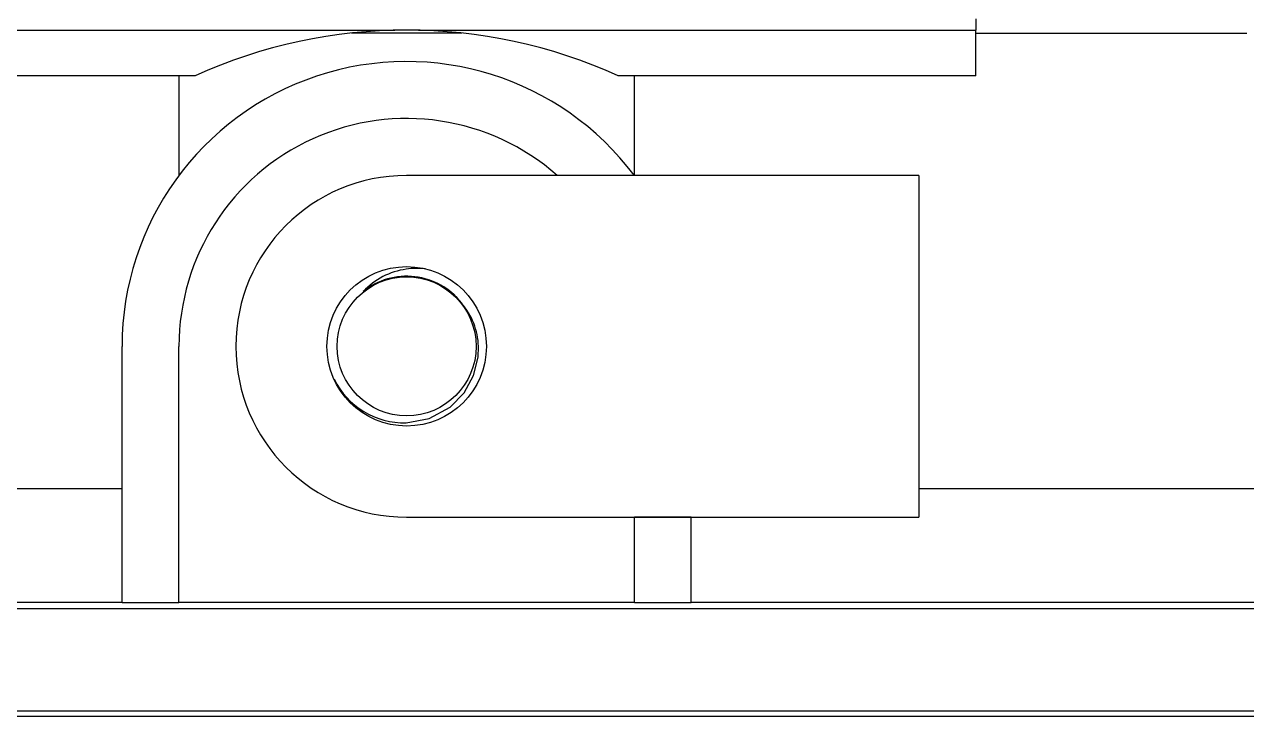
# Model space of a CAD drawing. Header units: millimetres. Extents: x -210 to 210, y -148 to 148.
# Drawn here: x -47.46 to -25.99, y -76.62 to -64.47 of the extents above; entities that cross this region are included whole.
import ezdxf

# ---------------------------------------------------------------- set-up
doc = ezdxf.new("R2010")
doc.units = ezdxf.units.MM
doc.layers.get('0').update_dxf_attribs({"lineweight": 18})

msp = doc.modelspace()

# ---------------------------------------------------------------- linework, layer by layer
at = {"color": 7, "lineweight": 30, "ltscale": 0.005}
msp.add_line((-30.741, -64.375), (-30.741, -64.575), dxfattribs=at)
at = {"color": 7, "lineweight": 30, "ltscale": 0.244785}
for p, q in [((-50.741, -64.575), (-40.95, -64.575)), ((-40.533, -64.575), (-30.741, -64.575))]:
    msp.add_line(p, q, dxfattribs=at)
at = {"color": 7, "lineweight": 30, "ltscale": 0.02}
msp.add_line((-30.741, -65.375), (-30.741, -64.575), dxfattribs=at)
at = {"color": 7, "lineweight": 30, "ltscale": 0.048498}
msp.add_line((-39.772, -64.625), (-41.711, -64.625), dxfattribs=at)
at = {"color": 7, "lineweight": 30, "ltscale": 0.096119}
msp.add_line((-30.741, -64.625), (-26.897, -64.625), dxfattribs=at)
at = {"color": 7, "lineweight": 30, "ltscale": 0.022855}
msp.add_line((-26.897, -64.625), (-25.983, -64.625), dxfattribs=at)
at = {"color": 7, "lineweight": 30, "ltscale": 0.15713}
for p, q in [((-44.456, -65.375), (-50.741, -65.375)), ((-30.741, -65.375), (-37.027, -65.375))]:
    msp.add_line(p, q, dxfattribs=at)
at = {"color": 7, "lineweight": 30, "ltscale": 0.04375}
for p, q in [((-44.741, -65.375), (-44.741, -67.125)), ((-36.741, -67.125), (-36.741, -65.375))]:
    msp.add_line(p, q, dxfattribs=at)
at = {"color": 7, "lineweight": 30, "ltscale": 0.225}
for p, q in [((-31.741, -67.125), (-40.741, -67.125)), ((-40.741, -73.125), (-31.741, -73.125))]:
    msp.add_line(p, q, dxfattribs=at)
at = {"color": 7, "lineweight": 30, "ltscale": 0.033856}
msp.add_line((-36.741, -67.125), (-38.096, -67.125), dxfattribs=at)
at = {"color": 7, "lineweight": 30, "ltscale": 0.15}
msp.add_line((-31.741, -67.125), (-31.741, -73.125), dxfattribs=at)
at = {"color": 7, "lineweight": 30, "ltscale": 0.1125}
for p, q in [((-45.741, -74.625), (-45.741, -70.125)), ((-44.741, -74.625), (-44.741, -70.125))]:
    msp.add_line(p, q, dxfattribs=at)
at = {"color": 7, "lineweight": 30, "ltscale": 0.3625}
for p, q in [((-45.741, -72.625), (-60.241, -72.625)), ((-45.741, -74.625), (-60.241, -74.625)), ((-21.241, -74.625), (-35.741, -74.625))]:
    msp.add_line(p, q, dxfattribs=at)
at = {"color": 7, "lineweight": 30, "ltscale": 0.2625}
msp.add_line((-21.241, -72.625), (-31.741, -72.625), dxfattribs=at)
at = {"color": 7, "lineweight": 30, "ltscale": 0.0375}
for p, q in [((-36.741, -74.625), (-36.741, -73.125)), ((-35.741, -74.625), (-35.741, -73.125))]:
    msp.add_line(p, q, dxfattribs=at)
at = {"color": 7, "lineweight": 30, "ltscale": 0.025}
for p, q in [((-35.741, -73.125), (-36.741, -73.125)), ((-45.741, -74.625), (-44.741, -74.625)), ((-36.741, -74.625), (-35.741, -74.625))]:
    msp.add_line(p, q, dxfattribs=at)
at = {"color": 7, "lineweight": 30, "ltscale": 0.2}
msp.add_line((-36.741, -74.625), (-44.741, -74.625), dxfattribs=at)
at = {"color": 7, "lineweight": 30}
for p, q in [((-61.241, -74.725), (-20.241, -74.725)), ((-19.241, -76.625), (-62.241, -76.625)), ((-61.241, -76.525), (-20.241, -76.525))]:
    msp.add_line(p, q, dxfattribs=at)
msp.add_lwpolyline([(-40.748, -71.467), (-40.347, -71.392), (-39.979, -71.191), (-39.732, -70.94), (-39.565, -70.639), (-39.486, -70.317), (-39.479, -70.125)], dxfattribs=at)
for radius in [1.4, 1.22]:
    msp.add_circle((-40.741, -70.125), radius, dxfattribs=at)
for centre, radius, start, end in [((-40.741, -73.572), 9, 65.622, 114.378), ((-40.741, -70.125), 5, 36.8699, 180), ((-40.741, -70.125), 4, 48.5904, 180), ((-40.741, -70.125), 3, 90, 270), ((-40.573, -70.038), 1.279, 97.8683, 136.6855), ((-40.741, -70.125), 1.23, 38.1553, 128.3382), ((-40.741, -70.125), 1.229, 38.1548, 128.341), ((-40.554, -70.121), 1.365, 84.1281, 98.182), ((-40.741, -70.125), 1.229, 38.1537, 90.155), ((-40.741, -70.125), 1.229, 38.1537, 90.155), ((-40.741, -70.125), 1.229, 38.1538, 90.155), ((-40.741, -70.125), 1.229, 38.1538, 90.155), ((-40.741, -70.125), 1.229, 38.1539, 90.155), ((-40.741, -70.125), 1.229, 38.1539, 90.155), ((-40.741, -70.125), 1.229, 38.154, 90.155), ((-40.741, -70.125), 1.229, 38.154, 90.155), ((-40.741, -70.125), 1.229, 38.1541, 90.155), ((-40.741, -70.125), 1.229, 38.1541, 90.155), ((-40.741, -70.125), 1.229, 38.1542, 90.155), ((-40.741, -70.125), 1.229, 38.1542, 90.155), ((-40.741, -70.125), 1.229, 38.1543, 90.155), ((-40.741, -70.125), 1.229, 38.1543, 90.155), ((-40.741, -70.125), 1.229, 38.1544, 90.155), ((-40.741, -70.125), 1.229, 38.1544, 90.155), ((-40.741, -70.125), 1.229, 38.1545, 90.155), ((-40.741, -70.125), 1.229, 38.1545, 90.155), ((-40.741, -70.125), 1.229, 38.1546, 90.155), ((-40.741, -70.125), 1.229, 38.1546, 90.155), ((-40.741, -70.125), 1.229, 38.1547, 90.155), ((-40.741, -70.125), 1.229, 38.1547, 90.155), ((-40.723, -70.172), 1.245, 2.1878, 40.4046), ((-40.786, -70.098), 1.37, 206.0634, 271.5923)]:
    msp.add_arc(centre, radius, start, end, dxfattribs=at)

doc.saveas('drawing.dxf')
